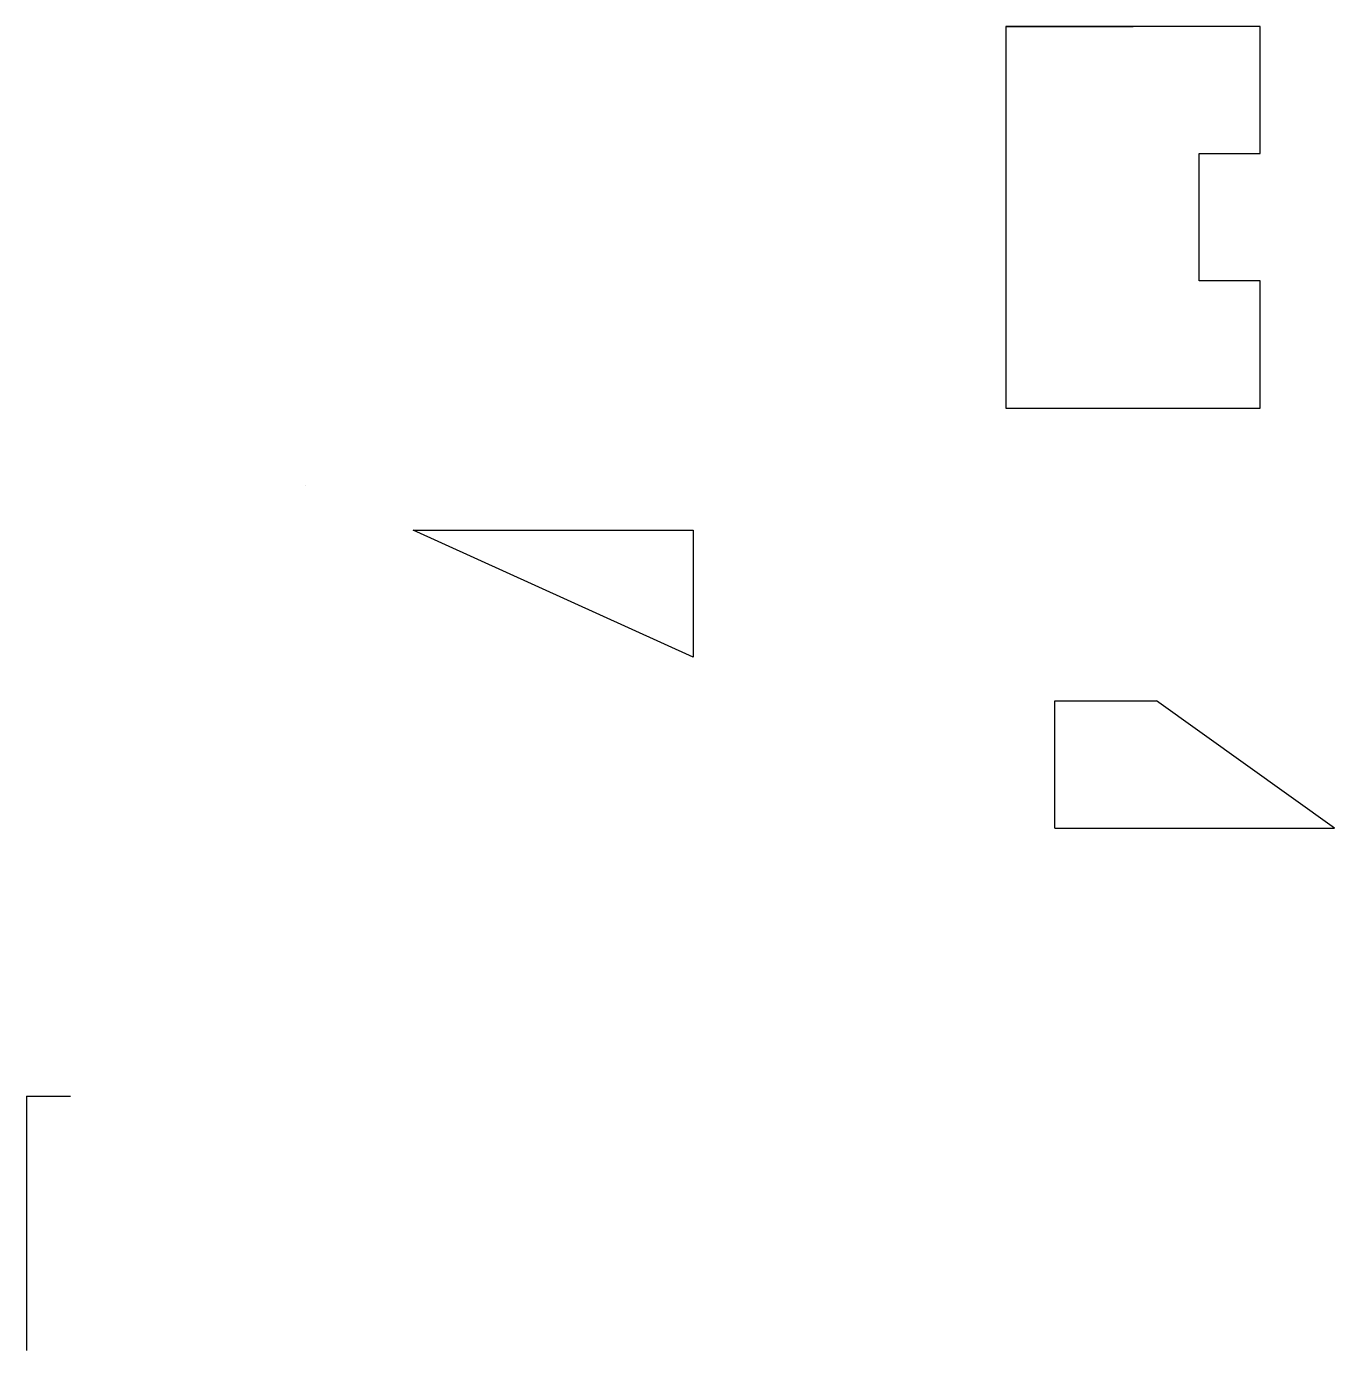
# Model space of a CAD drawing. Header units: inches. Extents: x 20 to 277, y -35 to 225.
import ezdxf

# ---------------------------------------------------------------- set-up
doc = ezdxf.new("R2010")
doc.units = ezdxf.units.IN
doc.header["$MEASUREMENT"] = 0

msp = doc.modelspace()

# ---------------------------------------------------------------- linework, layer by layer
for p, q in [((262.57, 225.17), (212.57, 225.17)), ((212.57, 225.17), (212.57, 150.17)), ((212.57, 225.17, 12), (237.57, 225.17, 12)), ((262.57, 200.17), (262.57, 225.17)), ((250.57, 175.17), (250.57, 200.17)), ((250.57, 200.17), (262.57, 200.17)), ((262.57, 175.17), (250.57, 175.17)), ((262.57, 150.17), (262.57, 175.17)), ((212.57, 150.17), (262.57, 150.17)), ((74.98, 134.87), (74.98, 134.87)), ((96.11, 126.19), (151.11, 126.19)), ((151.11, 101.19), (96.11, 126.19)), ((151.11, 126.19), (151.11, 101.19)), ((222.18, 67.59), (222.18, 92.59)), ((222.18, 92.59), (242.18, 92.59)), ((277.18, 67.59), (242.18, 92.59)), ((222.18, 67.59), (277.18, 67.59)), ((20.09, 14.92), (20.09, -35.08)), ((20.09, 14.92), (20.09, 14.92)), ((20.09, 14.92), (28.75, 14.92))]:
    msp.add_line(p, q)

doc.saveas('drawing.dxf')
